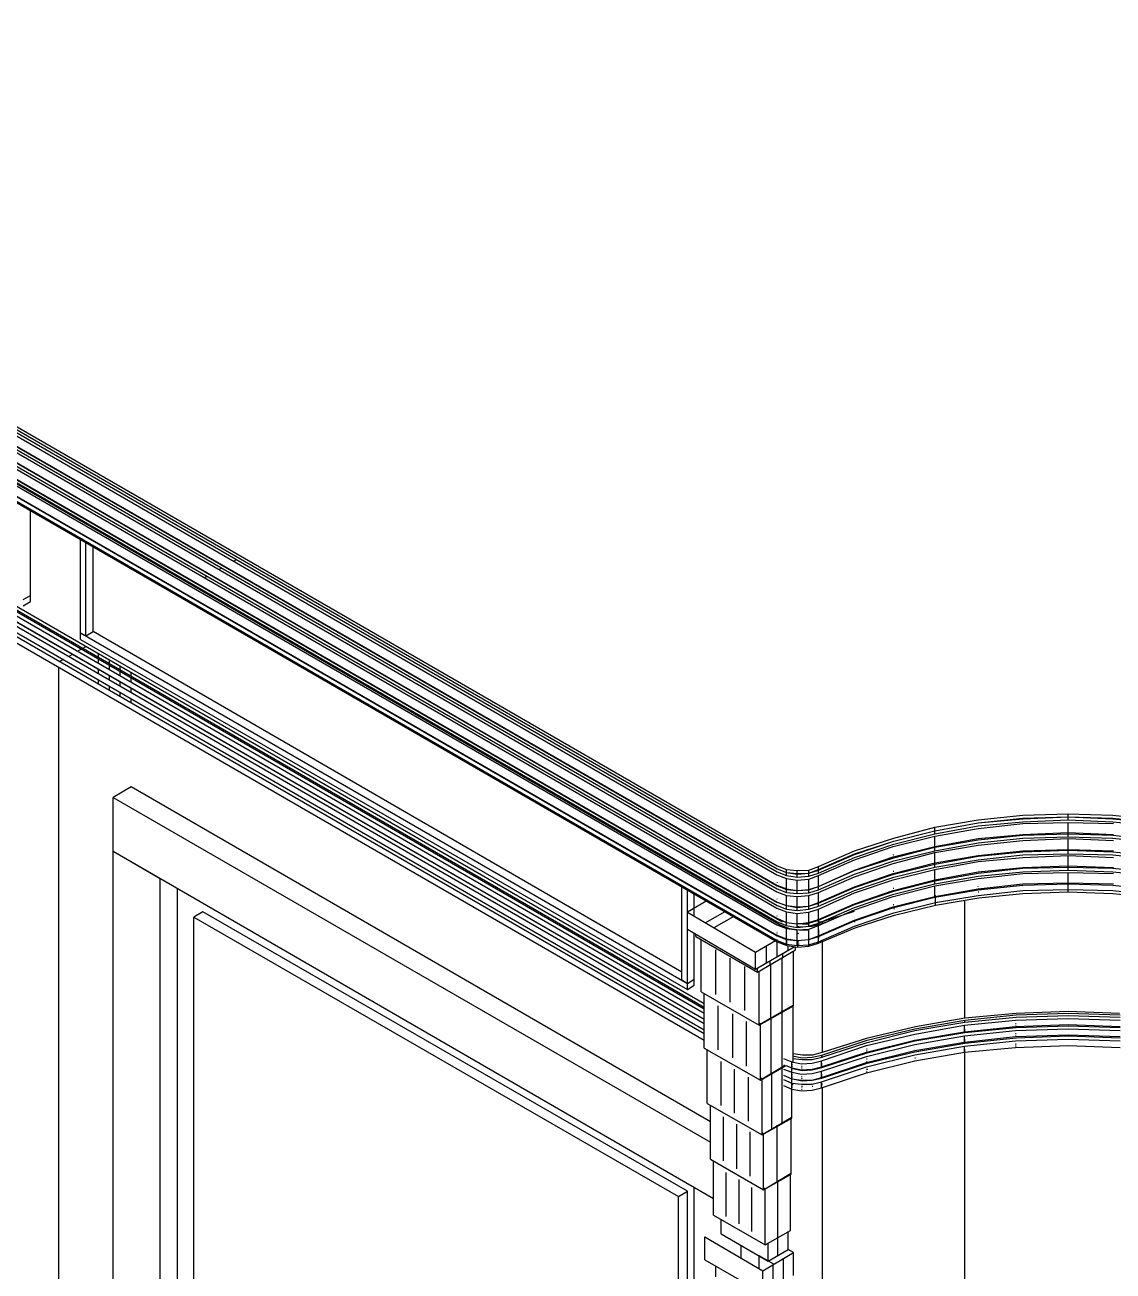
# Model space of a CAD drawing. Header units: inches. Extents: x 0.3 to 16.2, y 0.3 to 11.4.
# Drawn here: x 12.453 to 13.163, y 8.303 to 9.115 of the extents above; entities that cross this region are included whole.
import ezdxf

# ---------------------------------------------------------------- set-up
doc = ezdxf.new("R2010")
doc.units = ezdxf.units.IN
doc.header["$LTSCALE"] = 0.009843
doc.header["$MEASUREMENT"] = 0
doc.layers.add('GEOMETRY', color=7, linetype='Continuous')

msp = doc.modelspace()

# ---------------------------------------------------------------- linework, layer by layer
at = {"layer": 'GEOMETRY'}
for p, q in [((10.63543, 9.89331), (12.94331, 8.56102)), ((10.63543, 9.89331), (12.94331, 8.56102)), ((10.63858, 9.89567), (12.9437, 8.56496)), ((10.63858, 9.89567), (12.9437, 8.56496)), ((10.63858, 9.8937), (12.9437, 8.56299)), ((10.63898, 9.89764), (12.9437, 8.56693)), ((10.63898, 9.89764), (12.9437, 8.56693)), ((10.63898, 9.89567), (12.9437, 8.56496)), ((10.63543, 9.88661), (12.94331, 8.55433)), ((10.63543, 9.88268), (12.94331, 8.55)), ((10.63543, 9.88268), (12.94331, 8.55)), ((10.63858, 9.88465), (12.9437, 8.55394)), ((10.63858, 9.88465), (12.9437, 8.55394)), ((10.63858, 9.88465), (12.9437, 8.55394)), ((10.63858, 9.88268), (12.9437, 8.55197)), ((10.63543, 9.87559), (12.94331, 8.54331)), ((10.63543, 9.87165), (12.94331, 8.53937)), ((10.63543, 9.87165), (12.94331, 8.53937)), ((10.63858, 9.87402), (12.9437, 8.54331)), ((10.63858, 9.87402), (12.9437, 8.54331)), ((10.63858, 9.87402), (12.9437, 8.54331)), ((10.63858, 9.87165), (12.9437, 8.54094)), ((10.63543, 9.86496), (12.94331, 8.53268)), ((10.63543, 9.86102), (12.94331, 8.52835)), ((10.63543, 9.86102), (12.94331, 8.52835)), ((10.63858, 9.86299), (12.9437, 8.53228)), ((10.63858, 9.86299), (12.9437, 8.53228)), ((10.63858, 9.86299), (12.9437, 8.53228)), ((10.63858, 9.86102), (12.9437, 8.53031)), ((10.63543, 9.85394), (12.94331, 8.52165)), ((10.63858, 9.85197), (12.9437, 8.52126)), ((10.64134, 9.84724), (12.9437, 8.51811)), ((10.64685, 9.84331), (12.9437, 8.51732)), ((10.67559, 9.83937), (12.94567, 8.52835)), ((10.67559, 9.83937), (12.94567, 8.52835)), ((10.68858, 9.83425), (12.94685, 8.53031)), ((10.68858, 9.83425), (12.94685, 8.53031)), ((10.73268, 9.72638), (12.89606, 8.47717)), ((10.73268, 9.72402), (12.89606, 8.4748)), ((10.73268, 9.72402), (12.89606, 8.4748)), ((10.73268, 9.72283), (12.89606, 8.47362)), ((10.7252, 9.71732), (12.89606, 8.46417)), ((10.7252, 9.71732), (12.89606, 8.46417)), ((10.72756, 9.7189), (12.89606, 8.46693)), ((10.7311, 9.72087), (12.89606, 8.47087)), ((10.7311, 9.72087), (12.89606, 8.47087)), ((10.73189, 9.71614), (12.89606, 8.46693)), ((10.73189, 9.70945), (12.89606, 8.45984)), ((10.73189, 9.70945), (12.89606, 8.45984)), ((10.73189, 9.70669), (12.89606, 8.45748)), ((10.73189, 9.70669), (12.89606, 8.45748)), ((10.73189, 9.70276), (12.89606, 8.45315)), ((12.4563, 8.74331), (12.4563, 8.79882)), ((12.48898, 8.77992), (12.88504, 8.55157)), ((12.48898, 8.77992), (12.49252, 8.77795)), ((12.48898, 8.77992), (12.49252, 8.77795)), ((12.48898, 8.7189), (12.48898, 8.77992)), ((12.49252, 8.71693), (12.49252, 8.77795)), ((12.49724, 8.71969), (12.49724, 8.7752)), ((12.59055, 8.76654), (12.58898, 8.76575)), ((12.59252, 8.76772), (12.59252, 8.76772)), ((12.57165, 8.75591), (12.57008, 8.75472)), ((12.5811, 8.76102), (12.57953, 8.76024)), ((12.45157, 8.74055), (12.4563, 8.74331)), ((12.45157, 8.74055), (12.4563, 8.74331)), ((12.45157, 8.74055), (12.4563, 8.74331)), ((12.45157, 8.73661), (12.4563, 8.73937)), ((12.4563, 8.73937), (12.4563, 8.74331)), ((12.48898, 8.7189), (12.88504, 8.49016)), ((12.48898, 8.7189), (12.88504, 8.49016)), ((12.48898, 8.7189), (12.49252, 8.71693)), ((12.48898, 8.71457), (12.48898, 8.7189)), ((12.48898, 8.71457), (12.88504, 8.48622)), ((12.49252, 8.71693), (12.49724, 8.71969)), ((12.8815, 8.49764), (12.49724, 8.71969)), ((12.48976, 8.70827), (12.4874, 8.70709)), ((12.49252, 8.70984), (12.49094, 8.70906)), ((12.47795, 8.70157), (12.4748, 8.7)), ((12.48386, 8.70472), (12.4815, 8.70354)), ((12.50079, 8.70315), (12.50079, 8.70512)), ((12.50079, 8.69921), (12.50079, 8.70197)), ((12.50787, 8.69921), (12.50787, 8.70118)), ((12.4748, 7.96654), (12.4748, 8.69646)), ((12.50079, 8.69252), (12.50079, 8.69488)), ((12.50787, 8.69488), (12.50787, 8.69764)), ((12.50787, 8.68819), (12.50787, 8.69094)), ((12.51496, 8.69488), (12.51496, 8.69724)), ((12.51496, 8.69094), (12.51496, 8.6937)), ((12.52205, 8.69094), (12.52205, 8.69291)), ((12.50079, 8.68543), (12.50079, 8.68819)), ((12.50787, 8.6815), (12.50787, 8.68425)), ((12.51496, 8.68425), (12.51496, 8.68701)), ((12.52205, 8.68701), (12.52205, 8.68976)), ((12.52205, 8.68031), (12.52205, 8.68268)), ((12.51496, 8.67756), (12.51496, 8.68031)), ((12.52205, 8.67323), (12.52205, 8.67598)), ((12.52205, 8.6185), (12.51024, 8.61142)), ((12.9, 8.4), (12.52205, 8.6185)), ((12.51024, 8.61142), (12.9, 8.38661)), ((12.51024, 8.61142), (12.9, 8.38661)), ((12.51024, 8.57638), (12.51024, 8.61142)), ((13.10394, 8.6), (13.13346, 8.60079)), ((13.10394, 8.6), (13.13346, 8.60079)), ((13.13346, 8.60079), (13.1626, 8.6)), ((13.13346, 8.60079), (13.1626, 8.6)), ((13.13346, 8.59882), (13.13346, 8.60079)), ((13.04646, 8.59213), (13.0748, 8.59685)), ((13.04646, 8.59213), (13.0748, 8.59685)), ((13.04646, 8.58976), (13.0748, 8.59488)), ((13.04646, 8.58976), (13.0748, 8.59488)), ((13.04646, 8.58976), (13.0748, 8.59488)), ((13.04646, 8.5878), (13.0748, 8.59291)), ((13.0748, 8.59685), (13.10394, 8.6)), ((13.0748, 8.59685), (13.10394, 8.6)), ((13.0748, 8.59488), (13.10394, 8.59803)), ((13.0748, 8.59488), (13.10394, 8.59764)), ((13.0748, 8.59488), (13.10394, 8.59764)), ((13.0748, 8.59291), (13.10394, 8.59567)), ((13.0748, 8.59134), (13.10394, 8.59449)), ((13.0748, 8.59134), (13.10394, 8.59449)), ((13.10394, 8.59803), (13.13346, 8.59882)), ((13.10394, 8.59764), (13.13346, 8.59882)), ((13.10394, 8.59764), (13.13346, 8.59882)), ((13.10394, 8.59567), (13.13346, 8.59685)), ((13.10394, 8.59449), (13.13346, 8.59528)), ((13.10394, 8.59449), (13.13346, 8.59528)), ((13.13346, 8.59882), (13.1626, 8.59803)), ((13.13346, 8.59882), (13.1626, 8.59764)), ((13.13346, 8.59882), (13.1626, 8.59764)), ((13.13346, 8.59685), (13.13346, 8.59882)), ((13.13346, 8.59685), (13.1626, 8.59567)), ((13.13346, 8.59528), (13.16299, 8.59449)), ((13.13346, 8.59528), (13.16299, 8.59449)), ((13.13346, 8.58858), (13.13346, 8.59528)), ((13.1626, 8.6), (13.19173, 8.59685)), ((13.1626, 8.6), (13.19173, 8.59685)), ((13.1626, 8.59803), (13.19173, 8.59488)), ((13.1626, 8.59764), (13.19173, 8.59488)), ((13.1626, 8.59764), (13.19173, 8.59488)), ((13.1626, 8.59567), (13.19173, 8.59291)), ((12.99409, 8.57677), (13.01969, 8.58504)), ((12.99409, 8.57677), (13.01969, 8.58504)), ((13.01929, 8.57953), (13.04646, 8.58622)), ((13.01929, 8.57953), (13.04646, 8.58622)), ((13.01969, 8.58504), (13.04646, 8.59213)), ((13.01969, 8.58504), (13.04646, 8.59213)), ((13.01969, 8.58307), (13.04646, 8.58976)), ((13.01969, 8.58307), (13.04646, 8.58976)), ((13.01969, 8.58307), (13.04646, 8.58976)), ((13.01969, 8.5811), (13.04646, 8.5878)), ((13.04646, 8.58976), (13.04646, 8.59213)), ((13.04646, 8.58622), (13.0748, 8.59134)), ((13.04646, 8.58622), (13.0748, 8.59134)), ((13.04646, 8.5878), (13.04646, 8.58976)), ((13.04646, 8.57953), (13.04646, 8.58622)), ((13.04646, 8.57953), (13.0748, 8.58465)), ((13.0748, 8.58465), (13.10394, 8.5874)), ((13.0748, 8.58386), (13.10394, 8.58701)), ((13.0748, 8.58386), (13.10394, 8.58701)), ((13.0748, 8.58386), (13.10394, 8.58701)), ((13.0748, 8.58583), (13.0748, 8.58583)), ((13.0748, 8.58583), (13.0748, 8.58583)), ((13.0748, 8.58189), (13.10394, 8.58504)), ((13.10394, 8.5874), (13.13346, 8.58858)), ((13.10394, 8.58701), (13.13346, 8.5878)), ((13.10394, 8.58701), (13.13346, 8.5878)), ((13.10394, 8.58701), (13.13346, 8.5878)), ((13.10394, 8.58504), (13.13346, 8.58583)), ((13.10394, 8.58346), (13.13346, 8.58465)), ((13.10394, 8.58346), (13.13346, 8.58465)), ((13.13346, 8.5878), (13.13346, 8.58976)), ((13.13346, 8.58858), (13.16299, 8.5874)), ((13.13346, 8.5878), (13.1626, 8.58701)), ((13.13346, 8.5878), (13.1626, 8.58701)), ((13.13346, 8.5878), (13.1626, 8.58701)), ((13.13346, 8.58583), (13.13346, 8.5878)), ((13.13346, 8.58583), (13.1626, 8.58504)), ((13.13346, 8.58465), (13.16299, 8.58346)), ((13.13346, 8.58465), (13.16299, 8.58346)), ((13.13346, 8.57756), (13.13346, 8.58465)), ((13.1626, 8.58701), (13.19173, 8.58386)), ((13.1626, 8.58701), (13.19173, 8.58386)), ((13.1626, 8.58701), (13.19173, 8.58386)), ((13.1626, 8.58504), (13.19173, 8.58189)), ((12.51024, 8.57638), (12.90197, 8.35)), ((12.51024, 8.57638), (12.54094, 8.55866)), ((12.51024, 8.57638), (12.54094, 8.55866)), ((12.51024, 8.02244), (12.51024, 8.57638)), ((12.97047, 8.56654), (12.99409, 8.57677)), ((12.97047, 8.56654), (12.99409, 8.57677)), ((12.99409, 8.5748), (13.01969, 8.58307)), ((12.99409, 8.57441), (13.01969, 8.58307)), ((12.99409, 8.57441), (13.01969, 8.58307)), ((12.99409, 8.57244), (13.01969, 8.5811)), ((12.99409, 8.57087), (13.01929, 8.57953)), ((12.99409, 8.57087), (13.01929, 8.57953)), ((13.01929, 8.57283), (13.04646, 8.57953)), ((13.01969, 8.57205), (13.04646, 8.57913)), ((13.01969, 8.57205), (13.04646, 8.57913)), ((13.01969, 8.57205), (13.04646, 8.57913)), ((13.01969, 8.57008), (13.04646, 8.57677)), ((13.04646, 8.57913), (13.0748, 8.58386)), ((13.04646, 8.57913), (13.0748, 8.58386)), ((13.04646, 8.57913), (13.0748, 8.58386)), ((13.04646, 8.57677), (13.0748, 8.58189)), ((13.04646, 8.5811), (13.04646, 8.5811)), ((13.04646, 8.5811), (13.04646, 8.5811)), ((13.04646, 8.57913), (13.04646, 8.5811)), ((13.04646, 8.57559), (13.0748, 8.58031)), ((13.04646, 8.57559), (13.0748, 8.58031)), ((13.04646, 8.57677), (13.04646, 8.57913)), ((13.0748, 8.58031), (13.10394, 8.58346)), ((13.0748, 8.58031), (13.10394, 8.58346)), ((13.0748, 8.57362), (13.10394, 8.57677)), ((13.10394, 8.57677), (13.13346, 8.57756)), ((13.10394, 8.57598), (13.13346, 8.57717)), ((13.10394, 8.57598), (13.13346, 8.57717)), ((13.10394, 8.57598), (13.13346, 8.57717)), ((13.13346, 8.57717), (13.13346, 8.57913)), ((13.13346, 8.57756), (13.16299, 8.57677)), ((13.13346, 8.57717), (13.1626, 8.57598)), ((13.13346, 8.57717), (13.1626, 8.57598)), ((13.13346, 8.57717), (13.1626, 8.57598)), ((13.13346, 8.5748), (13.13346, 8.57717)), ((12.97047, 8.56457), (12.99409, 8.5748)), ((12.97047, 8.56417), (12.99409, 8.57441)), ((12.97047, 8.56417), (12.99409, 8.57441)), ((12.97047, 8.5622), (12.99409, 8.57244)), ((12.97047, 8.56063), (12.99409, 8.57087)), ((12.97047, 8.56063), (12.99409, 8.57087)), ((12.99409, 8.56417), (13.01929, 8.57283)), ((12.99409, 8.56378), (13.01969, 8.57205)), ((12.99409, 8.56378), (13.01969, 8.57205)), ((12.99409, 8.56378), (13.01969, 8.57205)), ((12.99409, 8.56142), (13.01969, 8.57008)), ((12.99409, 8.55984), (13.01929, 8.5685)), ((12.99409, 8.55984), (13.01929, 8.5685)), ((13.01929, 8.5685), (13.04646, 8.57559)), ((13.01929, 8.5685), (13.04646, 8.57559)), ((13.01929, 8.57402), (13.01969, 8.57441)), ((13.01929, 8.57402), (13.01969, 8.57441)), ((13.01929, 8.56181), (13.04646, 8.5689)), ((13.04646, 8.5689), (13.04646, 8.57559)), ((13.04646, 8.5689), (13.0748, 8.57362)), ((13.04646, 8.56811), (13.0748, 8.57323)), ((13.04646, 8.56811), (13.0748, 8.57323)), ((13.04646, 8.56811), (13.0748, 8.57323)), ((13.04646, 8.56614), (13.0748, 8.57087)), ((13.04646, 8.57008), (13.04646, 8.57008)), ((13.04646, 8.57008), (13.04646, 8.57008)), ((13.04646, 8.56811), (13.04646, 8.57008)), ((13.04646, 8.56457), (13.0748, 8.56969)), ((13.04646, 8.56457), (13.0748, 8.56969)), ((13.0748, 8.57323), (13.10394, 8.57598)), ((13.0748, 8.57323), (13.10394, 8.57598)), ((13.0748, 8.57323), (13.10394, 8.57598)), ((13.0748, 8.5752), (13.0748, 8.5752)), ((13.0748, 8.5752), (13.0748, 8.5752)), ((13.0748, 8.57087), (13.10394, 8.57402)), ((13.0748, 8.56969), (13.10394, 8.57244)), ((13.0748, 8.56969), (13.10394, 8.57244)), ((13.10394, 8.57402), (13.13346, 8.5748)), ((13.10394, 8.57244), (13.13346, 8.57362)), ((13.10394, 8.57244), (13.13346, 8.57362)), ((13.13346, 8.5748), (13.1626, 8.57402)), ((13.13346, 8.57362), (13.16299, 8.57244)), ((13.13346, 8.57362), (13.16299, 8.57244)), ((13.13346, 8.56693), (13.13346, 8.57362)), ((13.1626, 8.57598), (13.19173, 8.57323)), ((13.1626, 8.57598), (13.19173, 8.57323)), ((13.1626, 8.57598), (13.19173, 8.57323)), ((13.1626, 8.57402), (13.19173, 8.57087)), ((12.94331, 8.56102), (12.94961, 8.55866)), ((12.94331, 8.56102), (12.94961, 8.55866)), ((12.9437, 8.56693), (12.94961, 8.56457)), ((12.9437, 8.56693), (12.94961, 8.56457)), ((12.9437, 8.56496), (12.94961, 8.5626)), ((12.9437, 8.56496), (12.94961, 8.5626)), ((12.9437, 8.56496), (12.94961, 8.5626)), ((12.9437, 8.56299), (12.94961, 8.56063)), ((12.94961, 8.5626), (12.94961, 8.56457)), ((12.94961, 8.56457), (12.95669, 8.56378)), ((12.94961, 8.56457), (12.95669, 8.56378)), ((12.94961, 8.5626), (12.95669, 8.56181)), ((12.94961, 8.56063), (12.94961, 8.5626)), ((12.94961, 8.5626), (12.95669, 8.56142)), ((12.94961, 8.5626), (12.95669, 8.56142)), ((12.94961, 8.56063), (12.95669, 8.55945)), ((12.95669, 8.56378), (12.96417, 8.56417)), ((12.95669, 8.56378), (12.96417, 8.56417)), ((12.95669, 8.56181), (12.95669, 8.56378)), ((12.95669, 8.56181), (12.96417, 8.5622)), ((12.95669, 8.56142), (12.96417, 8.5622)), ((12.95669, 8.56142), (12.96417, 8.5622)), ((12.95669, 8.55945), (12.95669, 8.56142)), ((12.95669, 8.55945), (12.96417, 8.56024)), ((12.96417, 8.56417), (12.97047, 8.56654)), ((12.96417, 8.56417), (12.97047, 8.56654)), ((12.96417, 8.5622), (12.97047, 8.56457)), ((12.96417, 8.5622), (12.96417, 8.56417)), ((12.96417, 8.5622), (12.97047, 8.56417)), ((12.96417, 8.5622), (12.97047, 8.56417)), ((12.96417, 8.56024), (12.96417, 8.5622)), ((12.96417, 8.56024), (12.97047, 8.5622)), ((12.96417, 8.55827), (12.97047, 8.56063)), ((12.96417, 8.55827), (12.97047, 8.56063)), ((12.97047, 8.56457), (12.97047, 8.56654)), ((12.97047, 8.55354), (12.99409, 8.56417)), ((12.97047, 8.5622), (12.97047, 8.56417)), ((12.97047, 8.55354), (12.99409, 8.56378)), ((12.97047, 8.55354), (12.99409, 8.56378)), ((12.97047, 8.55354), (12.99409, 8.56378)), ((12.97047, 8.55118), (12.99409, 8.56142)), ((12.97047, 8.55354), (12.97047, 8.56063)), ((12.99409, 8.56575), (12.99409, 8.56575)), ((12.99409, 8.56575), (12.99409, 8.56575)), ((12.99409, 8.55315), (13.01929, 8.56181)), ((12.99409, 8.55276), (13.01969, 8.56142)), ((12.99409, 8.55276), (13.01969, 8.56142)), ((12.99409, 8.55276), (13.01969, 8.56142)), ((13.01929, 8.55787), (13.04646, 8.56457)), ((13.01929, 8.55787), (13.04646, 8.56457)), ((13.01929, 8.56339), (13.01969, 8.56339)), ((13.01929, 8.56339), (13.01969, 8.56339)), ((13.01969, 8.56142), (13.04646, 8.56811)), ((13.01969, 8.56142), (13.04646, 8.56811)), ((13.01969, 8.56142), (13.04646, 8.56811)), ((13.01969, 8.55945), (13.04646, 8.56614)), ((13.04646, 8.56614), (13.04646, 8.56811)), ((13.04646, 8.55787), (13.04646, 8.56457)), ((13.04646, 8.55787), (13.0748, 8.56299)), ((13.04646, 8.55709), (13.0748, 8.5622)), ((13.04646, 8.55709), (13.0748, 8.5622)), ((13.04646, 8.55709), (13.0748, 8.5622)), ((13.04646, 8.55512), (13.0748, 8.56024)), ((13.0748, 8.56299), (13.10394, 8.56575)), ((13.0748, 8.5622), (13.10394, 8.56535)), ((13.0748, 8.5622), (13.10394, 8.56535)), ((13.0748, 8.5622), (13.10394, 8.56535)), ((13.0748, 8.56417), (13.0748, 8.56417)), ((13.0748, 8.56417), (13.0748, 8.56417)), ((13.0748, 8.56024), (13.10394, 8.56299)), ((13.0748, 8.55866), (13.10394, 8.56181)), ((13.0748, 8.55866), (13.10394, 8.56181)), ((13.10394, 8.56575), (13.13346, 8.56693)), ((13.10394, 8.56535), (13.13346, 8.56614)), ((13.10394, 8.56535), (13.13346, 8.56614)), ((13.10394, 8.56535), (13.13346, 8.56614)), ((13.10394, 8.56299), (13.13346, 8.56417)), ((13.10394, 8.56181), (13.13346, 8.5626)), ((13.10394, 8.56181), (13.13346, 8.5626)), ((13.13346, 8.56614), (13.13346, 8.56811)), ((13.13346, 8.56693), (13.16299, 8.56575)), ((13.13346, 8.56614), (13.1626, 8.56535)), ((13.13346, 8.56614), (13.1626, 8.56535)), ((13.13346, 8.56614), (13.1626, 8.56535)), ((13.13346, 8.56417), (13.13346, 8.56614)), ((13.13346, 8.56417), (13.1626, 8.56299)), ((13.13346, 8.5626), (13.16299, 8.56181)), ((13.13346, 8.5626), (13.16299, 8.56181)), ((13.13346, 8.55591), (13.13346, 8.5626)), ((13.1626, 8.56535), (13.19173, 8.5622)), ((13.1626, 8.56535), (13.19173, 8.5622)), ((13.1626, 8.56535), (13.19173, 8.5622)), ((13.1626, 8.56299), (13.19173, 8.56024)), ((12.54094, 8.00472), (12.54094, 8.55866)), ((12.55236, 8.01142), (12.55236, 8.55197)), ((12.8815, 8.55354), (12.88504, 8.55157)), ((12.8815, 8.55354), (12.88504, 8.55157)), ((12.8815, 8.49252), (12.8815, 8.55354)), ((12.94331, 8.5563), (12.9437, 8.55591)), ((12.94331, 8.5563), (12.9437, 8.55591)), ((12.94331, 8.55433), (12.94961, 8.55197)), ((12.9437, 8.55394), (12.94961, 8.55157)), ((12.9437, 8.55394), (12.94961, 8.55157)), ((12.9437, 8.55394), (12.94961, 8.55157)), ((12.9437, 8.55197), (12.94961, 8.54961)), ((12.94961, 8.55197), (12.94961, 8.55866)), ((12.94961, 8.55866), (12.95669, 8.55748)), ((12.94961, 8.55866), (12.95669, 8.55748)), ((12.94961, 8.55354), (12.94961, 8.55354)), ((12.94961, 8.55157), (12.94961, 8.55354)), ((12.94961, 8.55354), (12.94961, 8.55354)), ((12.94961, 8.55197), (12.95669, 8.55079)), ((12.95669, 8.55748), (12.96417, 8.55827)), ((12.95669, 8.55748), (12.96417, 8.55827)), ((12.95669, 8.55079), (12.95669, 8.55748)), ((12.95669, 8.55079), (12.95669, 8.55276)), ((12.96417, 8.55157), (12.96417, 8.55827)), ((12.96417, 8.55157), (12.97047, 8.55354)), ((12.96417, 8.55118), (12.97047, 8.55354)), ((12.96417, 8.55118), (12.97047, 8.55354)), ((12.96417, 8.55118), (12.97047, 8.55354)), ((12.96417, 8.55118), (12.96417, 8.55315)), ((12.97047, 8.54961), (12.99409, 8.55984)), ((12.97047, 8.54961), (12.99409, 8.55984)), ((12.97047, 8.55354), (12.97047, 8.55551)), ((12.97047, 8.55118), (12.97047, 8.55354)), ((12.97047, 8.54291), (12.99409, 8.55315)), ((12.97047, 8.54252), (12.99409, 8.55276)), ((12.97047, 8.54252), (12.99409, 8.55276)), ((12.97047, 8.54252), (12.99409, 8.55276)), ((12.99409, 8.55079), (13.01969, 8.55945)), ((12.99409, 8.54921), (13.01929, 8.55787)), ((12.99409, 8.54921), (13.01929, 8.55787)), ((12.99409, 8.55472), (12.99409, 8.55472)), ((12.99409, 8.55472), (12.99409, 8.55472)), ((13.01929, 8.55079), (13.04646, 8.55787)), ((13.01929, 8.54685), (13.04646, 8.55394)), ((13.01929, 8.54685), (13.04646, 8.55394)), ((13.01929, 8.55236), (13.01969, 8.55236)), ((13.01929, 8.55236), (13.01969, 8.55236)), ((13.01969, 8.55039), (13.04646, 8.55709)), ((13.01969, 8.55039), (13.04646, 8.55709)), ((13.01969, 8.55039), (13.04646, 8.55709)), ((13.01969, 8.54843), (13.04646, 8.55512)), ((13.04646, 8.55945), (13.04646, 8.55945)), ((13.04646, 8.55945), (13.04646, 8.55945)), ((13.04646, 8.55709), (13.04646, 8.55945)), ((13.04646, 8.55394), (13.0748, 8.55866)), ((13.04646, 8.55394), (13.0748, 8.55866)), ((13.04646, 8.55512), (13.04646, 8.55709)), ((13.04646, 8.54685), (13.04646, 8.55394)), ((13.04646, 8.54685), (13.0748, 8.55197)), ((13.0748, 8.55197), (13.10394, 8.55512)), ((13.0748, 8.55118), (13.10394, 8.55433)), ((13.0748, 8.55315), (13.0748, 8.55354)), ((13.0748, 8.55315), (13.0748, 8.55354)), ((13.0748, 8.55236), (13.0748, 8.55236)), ((13.0748, 8.55236), (13.0748, 8.55236)), ((13.10394, 8.55512), (13.13346, 8.55591)), ((13.10394, 8.55433), (13.13346, 8.55512)), ((13.10394, 8.55315), (13.10394, 8.55315)), ((13.10394, 8.55315), (13.10394, 8.55315)), ((13.13346, 8.55512), (13.13346, 8.55748)), ((13.13346, 8.55157), (13.13346, 8.5563)), ((13.13346, 8.55591), (13.16299, 8.55512)), ((13.13346, 8.55512), (13.1626, 8.55433)), ((13.13346, 8.55), (13.13346, 8.55394)), ((13.1626, 8.55433), (13.19173, 8.55118)), ((13.1626, 8.55315), (13.1626, 8.55315)), ((13.1626, 8.55315), (13.1626, 8.55315)), ((12.88504, 8.49016), (12.88504, 8.55157)), ((12.89764, 8.54409), (12.88504, 8.53661)), ((12.88937, 8.53386), (12.88937, 8.54882)), ((12.94331, 8.55), (12.94961, 8.54764)), ((12.94331, 8.55), (12.94961, 8.54764)), ((12.94331, 8.54528), (12.9437, 8.54528)), ((12.94331, 8.54528), (12.9437, 8.54528)), ((12.94961, 8.55157), (12.95669, 8.55079)), ((12.94961, 8.54961), (12.94961, 8.55157)), ((12.94961, 8.55157), (12.95669, 8.55079)), ((12.94961, 8.55157), (12.95669, 8.55079)), ((12.94961, 8.54961), (12.95669, 8.54882)), ((12.94961, 8.54094), (12.94961, 8.54764)), ((12.94961, 8.54764), (12.95669, 8.54685)), ((12.94961, 8.54764), (12.95669, 8.54685)), ((12.95669, 8.55079), (12.96417, 8.55157)), ((12.95669, 8.55079), (12.96417, 8.55118)), ((12.95669, 8.55079), (12.96417, 8.55118)), ((12.95669, 8.55079), (12.96417, 8.55118)), ((12.95669, 8.54882), (12.95669, 8.55079)), ((12.95669, 8.54882), (12.96417, 8.54921)), ((12.95669, 8.54685), (12.96417, 8.54764)), ((12.95669, 8.54685), (12.96417, 8.54764)), ((12.95669, 8.54016), (12.95669, 8.54685)), ((12.96417, 8.54921), (12.96417, 8.55118)), ((12.96417, 8.54921), (12.97047, 8.55118)), ((12.96417, 8.54764), (12.97047, 8.54961)), ((12.96417, 8.54764), (12.97047, 8.54961)), ((12.96417, 8.54055), (12.96417, 8.54764)), ((12.97047, 8.54055), (12.99409, 8.55079)), ((12.97047, 8.54291), (12.97047, 8.54961)), ((12.97047, 8.53858), (12.99409, 8.54921)), ((12.97047, 8.53858), (12.99409, 8.54921)), ((12.97047, 8.54252), (12.97047, 8.54449)), ((12.99409, 8.54213), (13.01929, 8.55079)), ((12.99409, 8.54173), (13.01969, 8.55039)), ((12.99409, 8.54173), (13.01969, 8.55039)), ((12.99409, 8.54173), (13.01969, 8.55039)), ((12.99409, 8.53976), (13.01969, 8.54843)), ((12.99409, 8.53819), (13.01929, 8.54685)), ((12.99409, 8.53819), (13.01929, 8.54685)), ((12.99409, 8.54409), (12.99409, 8.54409)), ((12.99409, 8.54409), (12.99409, 8.54409)), ((13.01929, 8.54016), (13.04646, 8.54685)), ((13.01969, 8.53976), (13.04646, 8.54646)), ((13.04646, 8.54646), (13.0748, 8.55118)), ((13.04646, 8.54843), (13.04646, 8.54843)), ((13.04646, 8.54843), (13.04646, 8.54843)), ((13.04646, 8.54646), (13.04646, 8.54843)), ((13.04646, 8.54764), (13.04685, 8.54764)), ((13.04646, 8.54764), (13.04685, 8.54764)), ((13.04685, 8.54291), (13.0748, 8.54764)), ((13.04685, 8.54291), (13.04685, 8.54764)), ((13.04685, 8.54134), (13.0752, 8.54606)), ((13.04685, 8.54528), (13.04685, 8.54528)), ((13.04685, 8.54528), (13.04685, 8.54528)), ((13.04685, 8.54134), (13.04685, 8.54528)), ((13.06614, 8.46772), (13.06614, 8.54449)), ((13.0748, 8.54764), (13.10394, 8.55079)), ((13.0748, 8.55), (13.0752, 8.55)), ((13.0748, 8.55), (13.0752, 8.55)), ((13.0752, 8.54606), (13.10394, 8.54882)), ((13.10394, 8.55079), (13.13346, 8.55157)), ((13.10394, 8.54882), (13.13346, 8.55)), ((13.13346, 8.55157), (13.1626, 8.55079)), ((13.13346, 8.55), (13.1626, 8.54882)), ((13.1626, 8.55079), (13.19173, 8.54764)), ((13.1626, 8.54882), (13.19173, 8.54606)), ((12.5689, 8.53701), (12.56299, 8.53346)), ((12.88504, 8.35472), (12.5689, 8.53701)), ((12.88504, 8.53661), (12.92953, 8.51063)), ((12.88504, 8.53661), (12.92953, 8.51063)), ((12.88504, 8.52559), (12.88504, 8.53661)), ((12.90945, 8.53701), (12.89646, 8.52953)), ((12.94331, 8.54331), (12.94961, 8.54094)), ((12.94331, 8.53937), (12.94961, 8.53701)), ((12.94331, 8.53937), (12.94961, 8.53701)), ((12.9437, 8.54331), (12.94961, 8.54094)), ((12.9437, 8.54331), (12.94961, 8.54094)), ((12.9437, 8.54331), (12.94961, 8.54094)), ((12.9437, 8.54094), (12.94961, 8.53858)), ((12.94961, 8.54291), (12.94961, 8.54291)), ((12.94961, 8.54094), (12.94961, 8.54291)), ((12.94961, 8.54291), (12.94961, 8.54291)), ((12.94961, 8.54094), (12.95669, 8.54016)), ((12.94961, 8.54094), (12.95669, 8.53976)), ((12.94961, 8.53858), (12.94961, 8.54094)), ((12.94961, 8.54094), (12.95669, 8.53976)), ((12.94961, 8.54094), (12.95669, 8.53976)), ((12.94961, 8.53858), (12.95669, 8.5378)), ((12.94961, 8.52992), (12.94961, 8.53701)), ((12.94961, 8.53701), (12.95669, 8.53583)), ((12.94961, 8.53701), (12.95669, 8.53583)), ((12.95669, 8.53976), (12.95669, 8.54173)), ((12.95669, 8.54016), (12.96417, 8.54055)), ((12.95669, 8.53976), (12.96417, 8.54055)), ((12.95669, 8.53976), (12.96417, 8.54055)), ((12.95669, 8.53976), (12.96417, 8.54055)), ((12.95669, 8.5378), (12.95669, 8.53976)), ((12.95669, 8.5378), (12.96417, 8.53858)), ((12.95669, 8.53583), (12.96417, 8.53661)), ((12.95669, 8.53583), (12.96417, 8.53661)), ((12.95669, 8.52913), (12.95669, 8.53583)), ((12.96417, 8.54055), (12.97047, 8.54291)), ((12.96417, 8.54055), (12.96417, 8.54252)), ((12.96417, 8.54055), (12.97047, 8.54252)), ((12.96417, 8.54055), (12.97047, 8.54252)), ((12.96417, 8.54055), (12.97047, 8.54252)), ((12.96417, 8.53858), (12.96417, 8.54055)), ((12.96417, 8.53858), (12.97047, 8.54055)), ((12.96417, 8.53661), (12.97047, 8.53858)), ((12.96417, 8.53661), (12.97047, 8.53858)), ((12.96417, 8.52992), (12.96417, 8.53661)), ((12.97047, 8.54055), (12.97047, 8.54252)), ((12.97047, 8.53189), (12.99409, 8.54213)), ((12.97047, 8.5315), (12.99409, 8.54173)), ((12.97047, 8.5315), (12.99409, 8.54173)), ((12.97047, 8.5315), (12.99409, 8.54173)), ((12.97047, 8.52953), (12.99409, 8.53976)), ((12.97047, 8.53189), (12.97047, 8.53858)), ((12.97047, 8.52795), (12.99409, 8.53819)), ((12.97047, 8.52795), (12.99409, 8.53819)), ((12.97323, 8.53071), (12.99409, 8.5374)), ((12.97323, 8.53071), (12.99409, 8.5374)), ((12.99409, 8.5315), (13.01929, 8.54016)), ((12.99409, 8.5311), (13.01969, 8.53976)), ((12.99409, 8.52756), (13.01969, 8.53622)), ((13.01929, 8.54173), (13.01969, 8.54173)), ((13.01929, 8.54173), (13.01969, 8.54173)), ((13.01969, 8.53622), (13.04685, 8.54291)), ((13.01969, 8.54094), (13.01969, 8.54094)), ((13.01969, 8.54094), (13.01969, 8.54094)), ((13.01969, 8.53858), (13.02008, 8.53898)), ((13.01969, 8.53858), (13.02008, 8.53898)), ((13.02008, 8.53465), (13.04685, 8.54134)), ((12.56299, 8.53346), (12.87913, 8.35118)), ((12.56299, 8.53346), (12.87913, 8.35118)), ((12.56299, 8.01772), (12.56299, 8.53346)), ((12.91535, 8.53386), (12.90236, 8.52638)), ((12.94331, 8.53425), (12.9437, 8.53425)), ((12.94331, 8.53425), (12.9437, 8.53425)), ((12.94331, 8.53268), (12.94961, 8.52992)), ((12.94331, 8.52835), (12.94961, 8.52598)), ((12.94331, 8.52835), (12.94961, 8.52598)), ((12.9437, 8.53228), (12.94961, 8.52992)), ((12.9437, 8.53228), (12.94961, 8.52992)), ((12.9437, 8.53228), (12.94961, 8.52992)), ((12.9437, 8.53031), (12.94961, 8.52795)), ((12.94567, 8.52835), (12.95157, 8.52598)), ((12.94567, 8.52835), (12.95157, 8.52598)), ((12.94961, 8.53189), (12.94961, 8.53189)), ((12.94961, 8.52992), (12.94961, 8.53189)), ((12.94961, 8.53189), (12.94961, 8.53189)), ((12.94961, 8.52992), (12.95669, 8.52913)), ((12.94961, 8.52992), (12.95669, 8.52913)), ((12.94961, 8.52795), (12.94961, 8.52992)), ((12.94961, 8.52992), (12.95669, 8.52913)), ((12.94961, 8.52992), (12.95669, 8.52913)), ((12.94961, 8.52795), (12.95669, 8.52677)), ((12.95669, 8.52913), (12.95669, 8.5311)), ((12.95669, 8.52913), (12.96417, 8.52992)), ((12.95669, 8.52913), (12.96417, 8.52953)), ((12.95669, 8.52913), (12.96417, 8.52953)), ((12.95669, 8.52913), (12.96417, 8.52953)), ((12.95669, 8.52953), (12.96024, 8.52913)), ((12.95669, 8.52953), (12.96024, 8.52913)), ((12.95669, 8.52677), (12.95669, 8.52913)), ((12.95669, 8.52677), (12.96417, 8.52756)), ((12.95669, 8.52756), (12.95906, 8.52717)), ((12.95669, 8.52756), (12.95906, 8.52717)), ((12.95787, 8.52677), (12.95669, 8.52756)), ((12.95906, 8.52717), (12.96614, 8.52756)), ((12.95906, 8.52717), (12.96614, 8.52756)), ((12.96024, 8.52913), (12.96417, 8.52913)), ((12.96024, 8.52913), (12.96417, 8.52913)), ((12.96417, 8.52992), (12.97047, 8.53189)), ((12.96417, 8.52953), (12.96417, 8.5315)), ((12.96417, 8.52953), (12.97047, 8.5315)), ((12.96417, 8.52953), (12.97047, 8.5315)), ((12.96417, 8.52953), (12.97047, 8.5315)), ((12.96417, 8.52756), (12.96417, 8.52953)), ((12.96417, 8.52756), (12.97047, 8.52953)), ((12.96417, 8.52559), (12.97047, 8.52795)), ((12.96417, 8.52559), (12.97047, 8.52795)), ((12.96614, 8.52756), (12.97205, 8.52913)), ((12.96614, 8.52756), (12.97205, 8.52913)), ((12.97047, 8.5315), (12.97047, 8.53386)), ((12.97047, 8.52126), (12.99409, 8.5315)), ((12.97047, 8.52953), (12.97047, 8.5315)), ((12.97047, 8.52087), (12.99409, 8.5311)), ((12.97047, 8.53031), (12.97323, 8.53071)), ((12.97047, 8.53031), (12.97323, 8.53071)), ((12.97047, 8.52126), (12.97047, 8.52795)), ((12.97047, 8.51732), (12.99409, 8.52756)), ((12.97205, 8.52913), (12.97598, 8.53031)), ((12.97205, 8.52913), (12.97598, 8.53031)), ((12.97205, 8.52874), (12.97205, 8.52913)), ((12.97323, 8.52913), (12.97323, 8.53071)), ((12.99409, 8.53307), (12.99409, 8.53307)), ((12.99409, 8.53307), (12.99409, 8.53307)), ((12.99409, 8.53228), (12.99409, 8.53228)), ((12.99409, 8.53228), (12.99409, 8.53228)), ((12.99409, 8.53031), (12.99449, 8.53071)), ((12.99409, 8.53031), (12.99449, 8.53071)), ((12.99449, 8.52638), (13.02008, 8.53465)), ((12.88504, 8.52559), (12.92953, 8.49961)), ((12.88937, 8.49291), (12.88937, 8.52283)), ((12.89055, 8.52087), (12.89055, 8.52205)), ((12.89055, 8.52087), (12.93071, 8.49764)), ((12.94331, 8.52362), (12.9437, 8.52362)), ((12.94331, 8.52362), (12.9437, 8.52362)), ((12.94331, 8.52283), (12.9437, 8.52283)), ((12.94331, 8.52283), (12.9437, 8.52283)), ((12.94331, 8.52165), (12.94961, 8.51929)), ((12.9437, 8.52165), (12.9437, 8.52126)), ((12.9437, 8.52165), (12.9437, 8.52126)), ((12.9437, 8.52126), (12.94961, 8.5189)), ((12.94961, 8.51929), (12.94961, 8.52598)), ((12.94961, 8.52598), (12.95669, 8.5252)), ((12.94961, 8.52598), (12.95669, 8.5252)), ((12.94961, 8.52126), (12.94961, 8.52126)), ((12.94961, 8.5189), (12.94961, 8.52126)), ((12.94961, 8.52126), (12.94961, 8.52126)), ((12.94961, 8.52047), (12.94961, 8.52047)), ((12.94961, 8.51575), (12.94961, 8.52047)), ((12.94961, 8.52047), (12.94961, 8.52047)), ((12.95157, 8.52559), (12.95157, 8.52598)), ((12.95157, 8.52598), (12.95827, 8.5252)), ((12.95157, 8.52598), (12.95827, 8.5252)), ((12.95669, 8.5252), (12.96417, 8.52559)), ((12.95669, 8.5252), (12.96417, 8.52559)), ((12.95669, 8.51811), (12.95669, 8.5252)), ((12.95669, 8.52323), (12.95748, 8.52283)), ((12.95669, 8.52323), (12.95748, 8.52283)), ((12.95669, 8.51811), (12.95669, 8.52008)), ((12.95669, 8.51496), (12.95669, 8.51969)), ((12.95827, 8.5252), (12.96417, 8.5252)), ((12.95827, 8.5252), (12.96417, 8.5252)), ((12.96417, 8.5189), (12.96417, 8.52559)), ((12.96417, 8.52323), (12.96457, 8.52323)), ((12.96417, 8.52323), (12.96457, 8.52323)), ((12.96417, 8.5189), (12.97047, 8.52126)), ((12.96417, 8.5189), (12.96417, 8.52087)), ((12.96417, 8.5189), (12.97047, 8.52087)), ((12.96417, 8.51535), (12.96417, 8.52008)), ((12.97047, 8.51654), (12.99449, 8.52638)), ((12.97047, 8.5252), (12.97087, 8.5252)), ((12.97047, 8.5252), (12.97087, 8.5252)), ((12.97047, 8.52087), (12.97047, 8.52283)), ((12.97047, 8.51732), (12.97047, 8.52205)), ((12.97047, 8.51654), (12.97047, 8.52047)), ((12.97047, 8.51969), (12.97087, 8.51969)), ((12.97087, 8.51969), (12.97087, 8.5252)), ((12.89409, 8.48465), (12.89409, 8.5189)), ((12.90354, 8.48307), (12.90354, 8.5122)), ((12.92953, 8.51063), (12.94252, 8.51811)), ((12.92953, 8.51063), (12.94252, 8.51811)), ((12.92953, 8.49961), (12.95472, 8.51417)), ((12.93071, 8.49764), (12.95551, 8.5122)), ((12.93661, 8.50394), (12.93661, 8.51457)), ((12.9437, 8.50787), (12.9437, 8.5189)), ((12.9437, 8.51811), (12.94961, 8.51575)), ((12.9437, 8.51732), (12.95, 8.51496)), ((12.94961, 8.51929), (12.95669, 8.51811)), ((12.94961, 8.5189), (12.95669, 8.51811)), ((12.94961, 8.5189), (12.95, 8.5189)), ((12.94961, 8.5189), (12.95, 8.5189)), ((12.94961, 8.51575), (12.95669, 8.51496)), ((12.95, 8.51496), (12.95, 8.5189)), ((12.95, 8.51496), (12.95709, 8.51378)), ((12.95079, 8.5122), (12.95079, 8.51496)), ((12.95433, 8.47559), (12.95433, 8.51142)), ((12.95551, 8.5122), (12.95551, 8.51417)), ((12.95669, 8.51811), (12.96417, 8.5189)), ((12.95669, 8.51811), (12.96417, 8.5189)), ((12.95669, 8.51811), (12.95709, 8.51811)), ((12.95669, 8.51811), (12.95709, 8.51811)), ((12.95669, 8.51772), (12.95748, 8.51732)), ((12.95669, 8.51496), (12.96417, 8.51535)), ((12.95709, 8.51378), (12.95709, 8.51811)), ((12.95709, 8.51575), (12.95787, 8.51614)), ((12.95709, 8.51378), (12.96417, 8.51457)), ((12.96417, 8.5185), (12.96417, 8.5185)), ((12.96417, 8.51457), (12.96417, 8.5185)), ((12.96417, 8.5185), (12.96417, 8.5185)), ((12.96417, 8.51811), (12.96457, 8.51811)), ((12.96417, 8.51535), (12.97047, 8.51732)), ((12.96417, 8.51457), (12.97047, 8.51654)), ((12.97323, 8.44528), (12.97323, 8.51772)), ((12.91299, 8.47795), (12.91299, 8.50669)), ((12.92953, 8.49961), (12.92953, 8.51063)), ((12.93898, 8.50236), (12.93898, 8.50512)), ((12.94685, 8.47165), (12.94685, 8.50709)), ((12.94724, 8.50709), (12.94724, 8.50984)), ((12.92244, 8.47244), (12.92244, 8.50118)), ((12.93071, 8.49764), (12.93071, 8.50039)), ((12.93189, 8.46299), (12.93189, 8.49843)), ((12.93937, 8.46732), (12.93937, 8.50276)), ((12.8815, 8.49252), (12.88504, 8.49016)), ((12.88504, 8.49016), (12.88937, 8.49291)), ((12.88504, 8.49016), (12.88937, 8.49291)), ((12.88504, 8.49016), (12.88937, 8.49291)), ((12.88504, 8.48622), (12.88504, 8.49016)), ((12.88504, 8.48622), (12.88937, 8.48898)), ((12.88937, 8.48898), (12.88937, 8.49291)), ((12.89409, 8.48465), (12.93189, 8.46299)), ((12.89606, 8.44803), (12.89606, 8.48346)), ((12.90512, 8.44685), (12.90512, 8.47559)), ((12.93189, 8.46299), (12.95433, 8.47559)), ((12.93268, 8.46378), (12.95394, 8.47598)), ((12.93268, 8.46378), (12.95394, 8.47598)), ((12.94685, 8.43504), (12.94685, 8.47205)), ((12.95394, 8.43898), (12.95394, 8.47598)), ((13.06614, 8.46772), (13.09961, 8.47087)), ((13.09961, 8.47087), (13.13346, 8.47205)), ((13.09961, 8.46969), (13.13346, 8.47087)), ((13.09961, 8.46969), (13.13346, 8.47087)), ((13.13346, 8.47205), (13.16693, 8.47087)), ((13.13346, 8.47087), (13.16732, 8.46969)), ((13.13346, 8.47087), (13.16732, 8.46969)), ((12.91457, 8.44173), (12.91457, 8.47047)), ((12.92362, 8.43622), (12.92362, 8.46535)), ((12.93189, 8.46457), (12.93268, 8.46378)), ((12.93189, 8.46457), (12.93268, 8.46378)), ((12.93268, 8.42717), (12.93268, 8.46378)), ((12.93976, 8.4311), (12.93976, 8.46811)), ((13.03346, 8.46063), (13.06614, 8.46614)), ((13.03346, 8.46063), (13.06614, 8.46614)), ((13.03346, 8.45945), (13.06614, 8.46496)), ((13.03346, 8.45709), (13.06575, 8.46299)), ((13.03346, 8.45709), (13.06575, 8.46299)), ((13.03386, 8.4622), (13.06614, 8.46772)), ((13.06575, 8.46299), (13.09921, 8.46614)), ((13.06575, 8.46299), (13.09921, 8.46614)), ((13.06575, 8.45866), (13.06575, 8.46299)), ((13.06614, 8.46614), (13.09961, 8.46969)), ((13.06614, 8.46614), (13.09961, 8.46969)), ((13.06614, 8.46496), (13.09961, 8.46811)), ((13.06614, 8.46496), (13.06614, 8.46614)), ((13.09921, 8.46614), (13.13346, 8.46732)), ((13.09921, 8.46614), (13.13346, 8.46732)), ((13.09921, 8.46417), (13.09961, 8.46417)), ((13.09921, 8.46417), (13.09961, 8.46417)), ((13.09921, 8.4622), (13.13346, 8.46339)), ((13.09921, 8.4626), (13.09961, 8.4626)), ((13.09921, 8.4626), (13.09961, 8.4626)), ((13.09921, 8.4626), (13.09961, 8.4626)), ((13.09961, 8.46811), (13.13346, 8.46929)), ((13.09961, 8.46142), (13.13346, 8.4626)), ((13.13346, 8.46929), (13.16732, 8.46811)), ((13.13346, 8.46732), (13.16732, 8.46614)), ((13.13346, 8.46732), (13.16732, 8.46614)), ((13.13346, 8.46339), (13.16732, 8.4622)), ((13.13346, 8.4626), (13.16732, 8.46142)), ((12.97323, 8.44528), (13.00276, 8.45472)), ((13.00197, 8.44961), (13.03346, 8.45709)), ((13.00197, 8.44961), (13.03346, 8.45709)), ((13.00236, 8.45315), (13.03346, 8.46063)), ((13.00236, 8.45315), (13.03346, 8.46063)), ((13.00236, 8.45157), (13.03346, 8.45945)), ((13.00276, 8.45472), (13.03386, 8.4622)), ((13.03346, 8.45315), (13.06575, 8.45866)), ((13.03346, 8.45276), (13.06614, 8.45827)), ((13.03346, 8.45039), (13.06575, 8.45591)), ((13.03346, 8.45039), (13.06575, 8.45591)), ((13.03346, 8.45512), (13.03346, 8.45512)), ((13.03346, 8.45512), (13.03346, 8.45512)), ((13.06575, 8.45866), (13.09921, 8.4622)), ((13.06575, 8.46063), (13.06614, 8.46063)), ((13.06575, 8.46063), (13.06614, 8.46063)), ((13.06575, 8.45945), (13.06614, 8.45945)), ((13.06575, 8.45945), (13.06614, 8.45945)), ((13.06575, 8.45945), (13.06614, 8.45945)), ((13.06575, 8.45591), (13.09921, 8.45945)), ((13.06575, 8.45591), (13.09921, 8.45945)), ((13.06575, 8.45197), (13.06575, 8.45591)), ((13.06575, 8.45197), (13.09921, 8.45551)), ((13.06614, 8.45827), (13.09961, 8.46142)), ((13.06614, 8.45945), (13.06614, 8.46063)), ((13.06614, 8.45827), (13.06614, 8.45945)), ((13.06614, 8.45118), (13.09961, 8.45472)), ((13.09921, 8.45945), (13.13346, 8.46063)), ((13.09921, 8.45945), (13.13346, 8.46063)), ((13.09921, 8.45748), (13.09961, 8.45748)), ((13.09921, 8.45748), (13.09961, 8.45748)), ((13.09921, 8.45551), (13.13346, 8.45669)), ((13.09921, 8.45591), (13.09961, 8.45591)), ((13.09921, 8.45591), (13.09961, 8.45591)), ((13.09921, 8.45591), (13.09961, 8.45591)), ((13.09961, 8.45472), (13.13346, 8.45591)), ((13.13346, 8.46063), (13.16732, 8.45945)), ((13.13346, 8.46063), (13.16732, 8.45945)), ((13.13346, 8.45669), (13.16732, 8.45551)), ((13.13346, 8.45591), (13.16732, 8.45472)), ((12.89606, 8.44803), (12.93268, 8.42717)), ((12.89803, 8.41181), (12.89803, 8.44724)), ((12.97244, 8.43976), (13.00197, 8.44961)), ((12.97244, 8.43976), (13.00197, 8.44961)), ((12.97283, 8.44331), (13.00236, 8.45315)), ((12.97283, 8.44331), (13.00236, 8.45315)), ((12.97283, 8.44213), (13.00236, 8.45157)), ((13.00197, 8.44528), (13.03346, 8.45315)), ((13.00197, 8.44252), (13.03346, 8.45039)), ((13.00197, 8.44252), (13.03346, 8.45039)), ((13.00197, 8.44764), (13.00236, 8.44764)), ((13.00197, 8.44764), (13.00236, 8.44764)), ((13.00197, 8.44606), (13.00236, 8.44646)), ((13.00197, 8.44606), (13.00236, 8.44646)), ((13.00197, 8.44606), (13.00236, 8.44646)), ((13.00197, 8.43858), (13.03346, 8.44646)), ((13.00236, 8.44488), (13.03346, 8.45276)), ((13.03346, 8.45394), (13.03346, 8.45394)), ((13.03346, 8.45394), (13.03346, 8.45394)), ((13.03346, 8.45394), (13.03346, 8.45394)), ((13.03346, 8.44646), (13.06575, 8.45197)), ((13.03346, 8.44567), (13.06614, 8.45118)), ((13.03346, 8.4437), (13.06575, 8.44921)), ((13.03346, 8.4437), (13.06575, 8.44921)), ((13.03346, 8.44843), (13.03346, 8.44843)), ((13.03346, 8.44843), (13.03346, 8.44843)), ((13.03346, 8.44724), (13.03346, 8.44724)), ((13.03346, 8.44724), (13.03346, 8.44724)), ((13.03346, 8.44724), (13.03346, 8.44724)), ((13.06575, 8.45394), (13.06614, 8.45394)), ((13.06575, 8.45394), (13.06614, 8.45394)), ((13.06575, 8.45276), (13.06614, 8.45276)), ((13.06575, 8.45276), (13.06614, 8.45276)), ((13.06575, 8.45276), (13.06614, 8.45276)), ((13.06575, 8.44921), (13.09921, 8.45276)), ((13.06575, 8.44921), (13.09921, 8.45276)), ((13.06575, 8.44528), (13.06575, 8.44921)), ((13.06575, 8.44528), (13.09921, 8.44843)), ((13.06575, 8.44724), (13.06614, 8.44724)), ((13.06575, 8.44724), (13.06614, 8.44724)), ((13.06575, 8.44724), (13.06614, 8.44724)), ((13.06575, 8.44724), (13.06614, 8.44724)), ((13.06614, 8.45276), (13.06614, 8.45394)), ((13.06614, 8.45118), (13.06614, 8.45276)), ((13.06614, 8.44567), (13.06614, 8.44724)), ((13.06614, 7.71417), (13.06614, 8.44724)), ((13.09921, 8.45276), (13.13346, 8.45394)), ((13.09921, 8.45276), (13.13346, 8.45394)), ((13.09921, 8.45079), (13.09961, 8.45079)), ((13.09921, 8.45079), (13.09961, 8.45079)), ((13.09921, 8.45039), (13.09961, 8.45039)), ((13.09921, 8.45039), (13.09961, 8.45039)), ((13.09921, 8.44843), (13.13346, 8.44961)), ((13.09921, 8.44921), (13.09961, 8.44921)), ((13.13346, 8.45394), (13.16732, 8.45276)), ((13.13346, 8.45394), (13.16732, 8.45276)), ((13.13346, 8.44961), (13.16732, 8.44843)), ((12.90709, 8.41063), (12.90709, 8.43937)), ((12.94764, 8.44134), (12.95315, 8.43898)), ((12.94764, 8.44134), (12.95315, 8.43898)), ((12.95276, 8.43898), (12.95315, 8.43937)), ((12.95276, 8.43898), (12.95315, 8.43937)), ((12.95315, 8.40236), (12.95315, 8.43937)), ((12.95315, 8.43898), (12.95945, 8.4378)), ((12.95315, 8.43898), (12.95945, 8.4378)), ((12.95315, 8.43858), (12.95394, 8.43898)), ((12.95354, 8.44291), (12.95984, 8.44173)), ((12.95354, 8.44291), (12.95984, 8.44173)), ((12.95354, 8.44134), (12.95984, 8.44055)), ((12.95394, 8.44449), (12.96024, 8.4437)), ((12.95945, 8.4378), (12.96654, 8.43819)), ((12.95945, 8.4378), (12.96654, 8.43819)), ((12.95984, 8.44173), (12.96654, 8.44213)), ((12.95984, 8.44173), (12.96654, 8.44213)), ((12.95984, 8.44055), (12.96654, 8.44055)), ((12.96024, 8.4437), (12.96693, 8.4437)), ((12.96654, 8.44213), (12.97283, 8.44331)), ((12.96654, 8.44213), (12.97283, 8.44331)), ((12.96654, 8.44055), (12.97283, 8.44213)), ((12.96654, 8.43819), (12.97244, 8.43976)), ((12.96654, 8.43819), (12.97244, 8.43976)), ((12.96693, 8.4437), (12.97323, 8.44528)), ((12.97244, 8.43583), (13.00197, 8.44528)), ((12.97244, 8.43307), (13.00197, 8.44252)), ((12.97244, 8.43307), (13.00197, 8.44252)), ((12.97244, 8.43583), (12.97244, 8.43976)), ((12.97244, 8.42874), (13.00197, 8.43858)), ((12.97244, 8.4378), (12.97283, 8.43819)), ((12.97244, 8.4378), (12.97283, 8.43819)), ((12.97283, 8.43543), (13.00236, 8.44488)), ((12.97283, 8.44213), (12.97283, 8.44331)), ((12.97283, 8.42835), (13.00236, 8.43819)), ((12.97283, 8.43661), (12.97283, 8.43819)), ((13.00197, 8.43583), (13.03346, 8.4437)), ((13.00197, 8.43583), (13.03346, 8.4437)), ((13.00197, 8.44094), (13.00236, 8.44094)), ((13.00197, 8.44094), (13.00236, 8.44094)), ((13.00197, 8.43189), (13.03346, 8.43976)), ((13.00197, 8.43937), (13.00236, 8.43937)), ((13.00197, 8.43937), (13.00236, 8.43937)), ((13.00197, 8.43937), (13.00236, 8.43937)), ((13.00236, 8.43819), (13.03346, 8.44567)), ((13.03346, 8.43976), (13.06575, 8.44528)), ((13.03346, 8.44173), (13.03346, 8.44173)), ((13.03346, 8.44173), (13.03346, 8.44173)), ((13.03346, 8.44173), (13.03386, 8.44173)), ((13.03346, 8.44173), (13.03386, 8.44173)), ((13.03346, 8.44016), (13.03346, 8.44016)), ((13.06575, 8.44567), (13.06614, 8.44567)), ((12.91575, 8.40551), (12.91575, 8.43425)), ((12.93268, 8.42717), (12.94921, 8.43661)), ((12.93386, 8.42795), (12.94843, 8.43661)), ((12.93386, 8.42795), (12.94843, 8.43661)), ((12.94016, 8.39488), (12.94016, 8.43189)), ((12.94685, 8.39882), (12.94685, 8.43583)), ((12.94764, 8.43425), (12.95315, 8.43228)), ((12.94764, 8.43425), (12.95315, 8.43228)), ((12.94764, 8.43031), (12.95315, 8.42795)), ((12.94803, 8.43701), (12.94843, 8.43661)), ((12.94921, 8.43661), (12.95315, 8.43504)), ((12.95315, 8.4374), (12.95354, 8.4374)), ((12.95315, 8.4374), (12.95354, 8.4374)), ((12.95315, 8.43622), (12.95354, 8.43583)), ((12.95315, 8.43622), (12.95354, 8.43583)), ((12.95315, 8.43622), (12.95354, 8.43583)), ((12.95315, 8.43504), (12.95945, 8.43386)), ((12.95315, 8.43465), (12.95354, 8.43465)), ((12.95315, 8.43228), (12.95945, 8.4311)), ((12.95315, 8.43228), (12.95945, 8.4311)), ((12.95315, 8.43071), (12.95354, 8.43071)), ((12.95315, 8.43071), (12.95354, 8.43071)), ((12.95354, 8.43465), (12.95984, 8.43346)), ((12.95945, 8.43622), (12.95984, 8.43622)), ((12.95945, 8.43622), (12.95984, 8.43622)), ((12.95945, 8.43504), (12.95984, 8.43504)), ((12.95945, 8.43504), (12.95984, 8.43504)), ((12.95945, 8.43504), (12.95984, 8.43504)), ((12.95945, 8.43386), (12.96654, 8.43425)), ((12.95945, 8.4311), (12.96654, 8.4315)), ((12.95945, 8.4311), (12.96654, 8.4315)), ((12.95984, 8.43346), (12.96654, 8.43386)), ((12.96654, 8.43661), (12.96654, 8.43661)), ((12.96654, 8.43661), (12.96654, 8.43661)), ((12.96654, 8.43425), (12.97244, 8.43583)), ((12.96654, 8.43386), (12.97283, 8.43543)), ((12.96654, 8.43504), (12.96654, 8.43504)), ((12.96654, 8.43504), (12.96654, 8.43504)), ((12.96654, 8.43504), (12.96654, 8.43504)), ((12.96654, 8.4315), (12.97244, 8.43307)), ((12.96654, 8.4315), (12.97244, 8.43307)), ((12.97244, 8.43661), (12.97283, 8.43661)), ((12.97244, 8.43661), (12.97283, 8.43661)), ((12.97244, 8.43661), (12.97283, 8.43661)), ((12.97244, 8.42598), (13.00197, 8.43583)), ((12.97244, 8.42598), (13.00197, 8.43583)), ((12.97244, 8.42874), (12.97244, 8.43307)), ((12.97244, 8.42205), (13.00197, 8.43189)), ((12.97244, 8.4311), (12.97283, 8.4311)), ((12.97244, 8.4311), (12.97283, 8.4311)), ((12.97283, 8.43543), (12.97283, 8.43661)), ((12.97283, 8.42992), (12.97283, 8.4311)), ((13.00197, 8.43386), (13.00236, 8.43425)), ((13.00197, 8.43386), (13.00236, 8.43425)), ((13.00197, 8.43425), (13.00276, 8.43425)), ((13.00197, 8.43425), (13.00276, 8.43425)), ((13.00197, 8.43268), (13.00236, 8.43268)), ((12.9248, 8.40039), (12.9248, 8.42913)), ((12.93268, 8.42874), (12.93386, 8.42795)), ((12.93268, 8.42874), (12.93386, 8.42795)), ((12.93386, 8.39134), (12.93386, 8.42795)), ((12.94764, 8.42756), (12.95315, 8.4252)), ((12.94764, 8.42756), (12.95315, 8.4252)), ((12.94764, 8.42362), (12.95315, 8.42126)), ((12.95315, 8.42913), (12.95354, 8.42913)), ((12.95315, 8.42913), (12.95354, 8.42913)), ((12.95315, 8.42913), (12.95354, 8.42913)), ((12.95315, 8.42795), (12.95945, 8.42717)), ((12.95315, 8.42795), (12.95354, 8.42795)), ((12.95315, 8.4252), (12.95945, 8.42441)), ((12.95315, 8.4252), (12.95945, 8.42441)), ((12.95315, 8.42441), (12.95394, 8.42441)), ((12.95315, 8.42441), (12.95394, 8.42441)), ((12.95315, 8.42402), (12.95354, 8.42362)), ((12.95315, 8.42402), (12.95354, 8.42362)), ((12.95315, 8.42244), (12.95354, 8.42244)), ((12.95354, 8.42795), (12.95984, 8.42677)), ((12.95945, 8.42953), (12.95984, 8.42953)), ((12.95945, 8.42953), (12.95984, 8.42953)), ((12.95945, 8.42835), (12.95984, 8.42795)), ((12.95945, 8.42835), (12.95984, 8.42795)), ((12.95945, 8.42835), (12.95984, 8.42795)), ((12.95945, 8.42717), (12.96654, 8.42717)), ((12.95945, 8.42441), (12.96654, 8.42441)), ((12.95945, 8.42441), (12.96654, 8.42441)), ((12.95945, 8.42323), (12.96024, 8.42323)), ((12.95945, 8.42323), (12.96024, 8.42323)), ((12.95945, 8.42283), (12.95984, 8.42283)), ((12.95945, 8.42283), (12.95984, 8.42283)), ((12.95984, 8.42677), (12.96654, 8.42717)), ((12.96654, 8.42992), (12.96654, 8.42992)), ((12.96654, 8.42992), (12.96654, 8.42992)), ((12.96654, 8.42717), (12.97244, 8.42874)), ((12.96654, 8.42835), (12.96654, 8.42835)), ((12.96654, 8.42835), (12.96654, 8.42835)), ((12.96654, 8.42717), (12.97283, 8.42835)), ((12.96654, 8.42835), (12.96654, 8.42835)), ((12.96654, 8.42441), (12.97244, 8.42598)), ((12.96654, 8.42441), (12.97244, 8.42598)), ((12.96654, 8.42323), (12.96693, 8.42323)), ((12.96654, 8.42323), (12.96693, 8.42323)), ((12.96654, 8.42283), (12.96654, 8.42283)), ((12.96654, 8.42283), (12.96654, 8.42283)), ((12.96654, 8.42047), (12.97244, 8.42205)), ((12.97244, 8.42992), (12.97283, 8.42992)), ((12.97244, 8.42992), (12.97283, 8.42992)), ((12.97244, 8.42992), (12.97283, 8.42992)), ((12.97244, 8.42205), (12.97244, 8.42598)), ((12.97244, 8.4248), (12.97323, 8.4248)), ((12.97244, 8.4248), (12.97323, 8.4248)), ((12.97244, 8.42441), (12.97283, 8.42441)), ((12.97244, 8.42441), (12.97283, 8.42441)), ((12.97244, 8.42323), (12.97283, 8.42323)), ((12.97283, 8.42835), (12.97283, 8.42992)), ((12.97283, 8.42323), (12.97283, 8.42441)), ((12.97323, 7.69173), (12.97323, 8.42244)), ((12.95315, 8.42126), (12.95945, 8.42008)), ((12.95945, 8.42126), (12.95984, 8.42126)), ((12.95945, 8.42008), (12.96654, 8.42047)), ((12.96654, 8.42165), (12.96654, 8.42165)), ((12.89803, 8.41181), (12.93386, 8.39134)), ((12.9, 8.37559), (12.9, 8.41063)), ((12.90866, 8.37441), (12.90866, 8.40315)), ((12.91732, 8.36929), (12.91732, 8.39843)), ((12.93386, 8.39134), (12.95315, 8.40236)), ((12.93465, 8.39213), (12.95276, 8.40276)), ((12.93465, 8.39213), (12.95276, 8.40276)), ((12.9437, 8.36063), (12.9437, 8.39764)), ((12.95276, 8.36575), (12.95276, 8.40276)), ((12.92598, 8.36457), (12.92598, 8.39331)), ((12.93386, 8.39291), (12.93465, 8.39213)), ((12.93386, 8.39291), (12.93465, 8.39213)), ((12.93465, 8.35551), (12.93465, 8.39213)), ((12.9, 8.37559), (12.93465, 8.35551)), ((12.90197, 8.33898), (12.90197, 8.37441)), ((12.91024, 8.33819), (12.91024, 8.36693)), ((12.93465, 8.35551), (12.95276, 8.36575)), ((12.93583, 8.3563), (12.95236, 8.36614)), ((12.93583, 8.3563), (12.95236, 8.36614)), ((12.95236, 8.32913), (12.95236, 8.36614)), ((12.88937, 8.35709), (12.90197, 8.35)), ((12.88937, 8.35709), (12.90197, 8.35)), ((12.88937, 7.80354), (12.88937, 8.35709)), ((12.9189, 8.33346), (12.9189, 8.3622)), ((12.92717, 8.32835), (12.92717, 8.35709)), ((12.93465, 8.35709), (12.93583, 8.3563)), ((12.93465, 8.35709), (12.93583, 8.3563)), ((12.94409, 8.32441), (12.94409, 8.36142)), ((12.87913, 8.35118), (12.88504, 8.35472)), ((12.87913, 8.35118), (12.88504, 8.35472)), ((12.87913, 7.83543), (12.87913, 8.35118)), ((12.88504, 7.83858), (12.88504, 8.35472)), ((12.93583, 8.31969), (12.93583, 8.3563)), ((12.90197, 8.33898), (12.93583, 8.31969)), ((12.90709, 8.32677), (12.90709, 8.33583)), ((12.89646, 8.3248), (12.93425, 8.30276)), ((12.89646, 8.3248), (12.93425, 8.30276)), ((12.89646, 8.30984), (12.89646, 8.3248)), ((12.90709, 8.32677), (12.9378, 8.30906)), ((12.93583, 8.31969), (12.95236, 8.32913)), ((12.94409, 8.3126), (12.94409, 8.32441)), ((12.95079, 8.31654), (12.95079, 8.32835)), ((12.92008, 8.31102), (12.92008, 8.31929)), ((12.9378, 8.30906), (12.9378, 8.32087)), ((12.9378, 8.30906), (12.95079, 8.31654)), ((12.95433, 8.31457), (12.95079, 8.31654)), ((12.89646, 8.30984), (12.93425, 8.28819)), ((12.94134, 8.30709), (12.93189, 8.3126)), ((12.93189, 8.30433), (12.93189, 8.3126)), ((12.93425, 8.30276), (12.95433, 8.31457)), ((12.93425, 8.30276), (12.95433, 8.31457)), ((12.94764, 8.29567), (12.94764, 8.31063)), ((12.95433, 8.29961), (12.95433, 8.31457)), ((12.90354, 8.29882), (12.90354, 8.30551)), ((12.93425, 8.28819), (12.93425, 8.30276)), ((12.94094, 8.29173), (12.94094, 8.30669))]:
    msp.add_line(p, q, dxfattribs=at)

doc.saveas('drawing.dxf')
